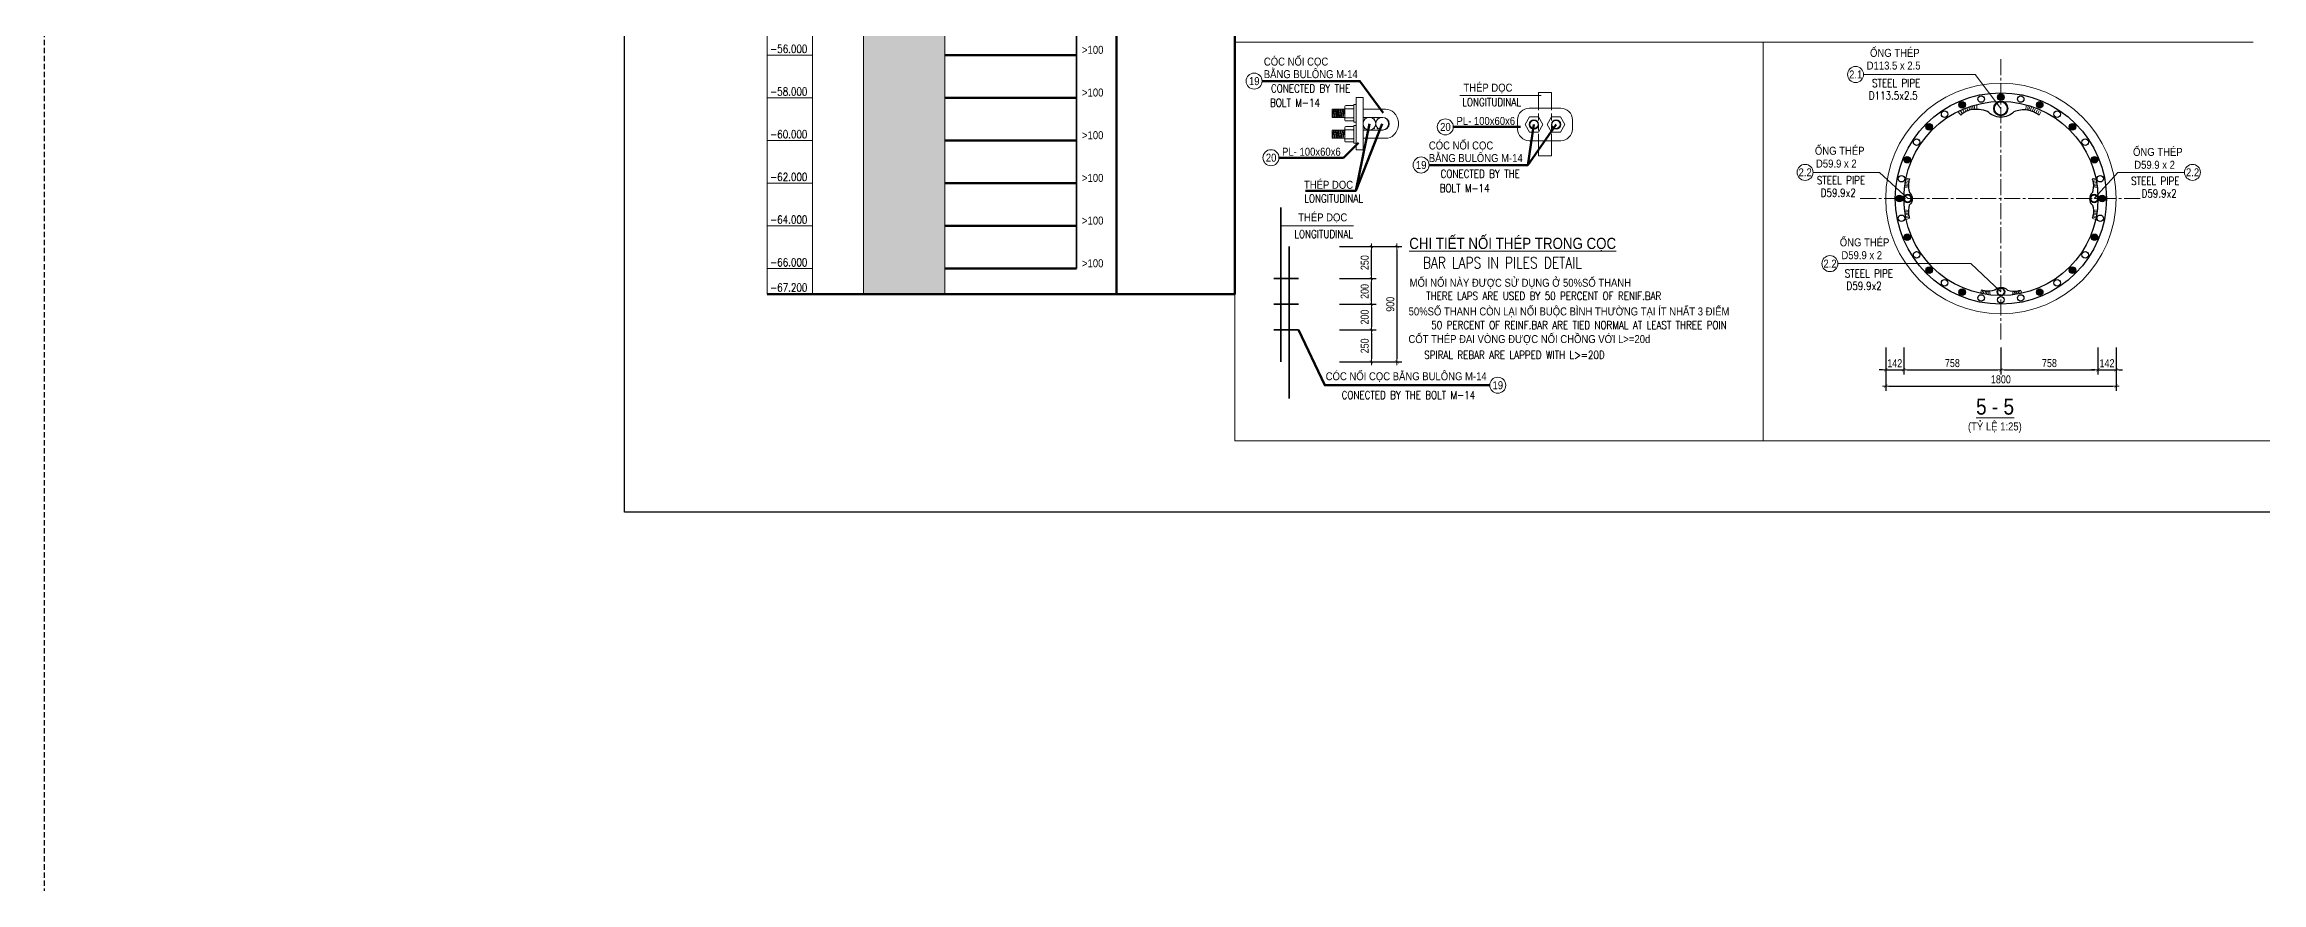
# Model space of a CAD drawing. Header units: millimetres. Extents: x -2123450 to -961021, y -260876 to 649159.
# Drawn here: x -1725347 to -1621413, y 194141 to 233413 of the extents above; entities that cross this region are included whole.
import ezdxf
from ezdxf.enums import TextEntityAlignment as Align

# ---------------------------------------------------------------- set-up
doc = ezdxf.new("R2010")
doc.units = ezdxf.units.MM
doc.header["$LTSCALE"] = 1000
doc.header["$MEASUREMENT"] = 0
doc.header["$PDMODE"] = 66
for name, pattern in [('CENTER2', [1.125, 0.75, -0.125, 0.125, -0.125]), ('HIDDEN', [0.375, 0.25, -0.125]), ('HIDDEN2', [4.7625, 3.175, -1.5875])]:
    doc.linetypes.add(name, pattern=pattern)
doc.layers.get('0').update_dxf_attribs({"linetype": 'CONTINUOUS'})
doc.layers.get('DEFPOINTS').update_dxf_attribs({"linetype": 'CONTINUOUS'})
for name, color, linetype in [('03BORER', 3, 'CONTINUOUS'), ('05STEEL', 4, 'CONTINUOUS'), ('HIDEN', 9, 'HIDDEN'), ('TEXT', 7, 'CONTINUOUS')]:
    doc.layers.add(name, color=color, linetype=linetype)
for name, color, linetype, lineweight in [('NDC_S_AXIS', 5, 'CENTER2', 15), ('NDC_S_CONTINUOUS', 3, 'CONTINUOUS', 20), ('NDC_S_DIM', 1, 'CONTINUOUS', 9), ('NDC_S_ENG TEXT', 2, 'CONTINUOUS', 9), ('NDC_S_FOUNDATION NAME', 7, 'CONTINUOUS', 20), ('NDC_S_HATCH MATERIAL', 8, 'CONTINUOUS', 13), ('NDC_S_HIDDEN', 9, 'HIDDEN2', 20), ('NDC_S_LEADER', 1, 'CONTINUOUS', 9), ('NDC_S_LEVEL TEXT', 7, 'CONTINUOUS', 20), ('NDC_S_REBAR', 4, 'CONTINUOUS', 35), ('NDC_S_REBAR NO.', 7, 'CONTINUOUS', 20), ('NDC_S_REBAR NO. BOX', 1, 'CONTINUOUS', 9), ('NDC_S_REBAR SECTION', 6, 'CONTINUOUS', 25), ('NDC_S_STIRRUP', 2, 'CONTINUOUS', 25), ('NDC_S_VN TITLE', 6, 'CONTINUOUS', 9)]:
    doc.layers.add(name, color=color, linetype=linetype, lineweight=lineweight)
doc.styles.add('NDC_ARIAL', font='arial.ttf', dxfattribs={"width": 0.8})
doc.styles.add('NDC_ROMANS', font='romans.shx', dxfattribs={"width": 0.8, "bigfont": 'vns.shx'})
doc.styles.get("Standard").update_dxf_attribs({"font": 'romans.shx', "bigfont": 'vns.shx'})
doc.dimstyles.new('NDC_1-150(25)', dxfattribs={"dimscale": 150, "dimtxt": 2.5, "dimasz": 1, "dimexe": 1.5, "dimexo": 0, "dimgap": 0.8, "dimtad": 1, "dimdec": 0, "dimlfac": 0.166667, "dimdsep": 46, "dimtxsty": 'NDC_ARIAL', "dimblk": 'DIMMARK', "dimcen": 49999.938995, "dimdle": 1.5, "dimclrd": 1, "dimclre": 1, "dimclrt": 3, "dimadec": 0, "dimazin": 0, "dimtfac": 1, "dimtdec": 0, "dimtix": 1, "dimtmove": 2, "dimatfit": 3, "dimfxl": 1, "dimarcsym": 0})

# ---------------------------------------------------------------- blocks, each defined once
blk = doc.blocks.new('DIMMARK')
at = {"layer": 'NDC_S_DIM', "color": 1}
blk.add_line((-1.5, 0), (1, 0), dxfattribs=at)
at = {"layer": 'NDC_S_DIM', "color": 2, "const_width": 0.15}
blk.add_lwpolyline([(-0.5, -0.5), (0.5, 0.5)], dxfattribs=at)
blk = doc.blocks.new('*D2088')
at = {"layer": 'DEFPOINTS', "color": 0, "linetype": 'ByBlock', "transparency": 16777216}
for p in [(-1664644, 221237), (-1664644, 220037), (-1663144, 220037)]:
    blk.add_point(p, dxfattribs=at)
at = {"layer": 'NDC_S_DIM', "color": 1, "linetype": 'ByBlock', "lineweight": -2, "transparency": 16777216}
for p, q in [((-1664644, 221237), (-1662919, 221237)), ((-1663144, 221087), (-1663144, 220187)), ((-1664644, 220037), (-1662919, 220037))]:
    blk.add_line(p, q, dxfattribs=at)
at = {"layer": 'NDC_S_DIM', "color": 1, "linetype": 'ByBlock', "lineweight": -2, "transparency": 16777216, "xscale": 150, "yscale": 150, "zscale": 150}
for p, rotation in [((-1663144, 221237), 90), ((-1663144, 220037), 270)]:
    blk.add_blockref('DIMMARK', p, dxfattribs=dict(at, rotation=rotation))
at = {"layer": 'NDC_S_DIM', "color": 3, "linetype": 'ByBlock', "transparency": 16777216, "insert": (-1663455, 220637), "char_height": 375, "attachment_point": 5, "rotation": 90, "style": 'NDC_ARIAL'}
blk.add_mtext('200', dxfattribs=at)
blk = doc.blocks.new('*D2089')
at = {"layer": 'DEFPOINTS', "color": 0, "linetype": 'ByBlock', "transparency": 16777216}
for p in [(-1664644, 223937), (-1664644, 218537), (-1661944, 218537)]:
    blk.add_point(p, dxfattribs=at)
at = {"layer": 'NDC_S_DIM', "color": 1, "linetype": 'ByBlock', "lineweight": -2, "transparency": 16777216}
for p, q in [((-1664644, 223937), (-1661719, 223937)), ((-1661944, 223787), (-1661944, 218687)), ((-1664644, 218537), (-1661719, 218537))]:
    blk.add_line(p, q, dxfattribs=at)
at = {"layer": 'NDC_S_DIM', "color": 1, "linetype": 'ByBlock', "lineweight": -2, "transparency": 16777216, "xscale": 150, "yscale": 150, "zscale": 150}
for p, rotation in [((-1661944, 223937), 90), ((-1661944, 218537), 270)]:
    blk.add_blockref('DIMMARK', p, dxfattribs=dict(at, rotation=rotation))
at = {"layer": 'NDC_S_DIM', "color": 3, "linetype": 'ByBlock', "transparency": 16777216, "insert": (-1662255, 221237), "char_height": 375, "attachment_point": 5, "rotation": 90, "style": 'NDC_ARIAL'}
blk.add_mtext('900', dxfattribs=at)
blk = doc.blocks.new('*D2090')
at = {"layer": 'DEFPOINTS', "color": 0, "linetype": 'ByBlock', "transparency": 16777216}
for p in [(-1664644, 222437), (-1663144, 222437), (-1664644, 221237)]:
    blk.add_point(p, dxfattribs=at)
at = {"layer": 'NDC_S_DIM', "color": 1, "linetype": 'ByBlock', "lineweight": -2, "transparency": 16777216}
for p, q in [((-1664644, 222437), (-1662919, 222437)), ((-1663144, 221387), (-1663144, 222287)), ((-1664644, 221237), (-1662919, 221237))]:
    blk.add_line(p, q, dxfattribs=at)
at = {"layer": 'NDC_S_DIM', "color": 1, "linetype": 'ByBlock', "lineweight": -2, "transparency": 16777216, "xscale": 150, "yscale": 150, "zscale": 150}
for p, rotation in [((-1663144, 222437), 90), ((-1663144, 221237), 270)]:
    blk.add_blockref('DIMMARK', p, dxfattribs=dict(at, rotation=rotation))
at = {"layer": 'NDC_S_DIM', "color": 3, "linetype": 'ByBlock', "transparency": 16777216, "insert": (-1663455, 221837), "char_height": 375, "attachment_point": 5, "rotation": 90, "style": 'NDC_ARIAL'}
blk.add_mtext('200', dxfattribs=at)
blk = doc.blocks.new('*D2091')
at = {"layer": 'DEFPOINTS', "color": 0, "linetype": 'ByBlock', "transparency": 16777216}
for p in [(-1664644, 223937), (-1663144, 223937), (-1664644, 222437)]:
    blk.add_point(p, dxfattribs=at)
at = {"layer": 'NDC_S_DIM', "color": 1, "linetype": 'ByBlock', "lineweight": -2, "transparency": 16777216}
for p, q in [((-1664644, 223937), (-1662919, 223937)), ((-1663144, 222587), (-1663144, 223787)), ((-1664644, 222437), (-1662919, 222437))]:
    blk.add_line(p, q, dxfattribs=at)
at = {"layer": 'NDC_S_DIM', "color": 1, "linetype": 'ByBlock', "lineweight": -2, "transparency": 16777216, "xscale": 150, "yscale": 150, "zscale": 150}
for p, rotation in [((-1663144, 223937), 90), ((-1663144, 222437), 270)]:
    blk.add_blockref('DIMMARK', p, dxfattribs=dict(at, rotation=rotation))
at = {"layer": 'NDC_S_DIM', "color": 3, "linetype": 'ByBlock', "transparency": 16777216, "insert": (-1663455, 223187), "char_height": 375, "attachment_point": 5, "rotation": 90, "style": 'NDC_ARIAL'}
blk.add_mtext('250', dxfattribs=at)
blk = doc.blocks.new('*D2092')
at = {"layer": 'DEFPOINTS', "color": 0, "linetype": 'ByBlock', "transparency": 16777216}
for p in [(-1664644, 220037), (-1664644, 218537), (-1663144, 218537)]:
    blk.add_point(p, dxfattribs=at)
at = {"layer": 'NDC_S_DIM', "color": 1, "linetype": 'ByBlock', "lineweight": -2, "transparency": 16777216}
for p, q in [((-1664644, 220037), (-1662919, 220037)), ((-1663144, 219887), (-1663144, 218687)), ((-1664644, 218537), (-1662919, 218537))]:
    blk.add_line(p, q, dxfattribs=at)
at = {"layer": 'NDC_S_DIM', "color": 1, "linetype": 'ByBlock', "lineweight": -2, "transparency": 16777216, "xscale": 150, "yscale": 150, "zscale": 150}
for p, rotation in [((-1663144, 220037), 90), ((-1663144, 218537), 270)]:
    blk.add_blockref('DIMMARK', p, dxfattribs=dict(at, rotation=rotation))
at = {"layer": 'NDC_S_DIM', "color": 3, "linetype": 'ByBlock', "transparency": 16777216, "insert": (-1663455, 219287), "char_height": 375, "attachment_point": 5, "rotation": 90, "style": 'NDC_ARIAL'}
blk.add_mtext('250', dxfattribs=at)
blk = doc.blocks.new('*U156')
at = {"layer": 'NDC_S_CONTINUOUS'}
blk.add_circle((0, 0), 5400, dxfattribs=at)
at = {"layer": 'NDC_S_STIRRUP'}
blk.add_circle((0, 0), 4950, dxfattribs=at)
blk.add_circle((0, 0), 4950, dxfattribs=at)
blk = doc.blocks.new('ưeqwewe')
at = {"layer": '05STEEL', "color": 4}
blk.add_lwpolyline([(-1487886, 328815, 0.1236629), (-1487656, 329371, 0.1280244), (-1487741, 330000, -0.4276818), (-1487741, 331236, 0.1320079), (-1487681, 332031, 0.107548), (-1487939, 332493, 0.0206179)], format="xyb", dxfattribs=at)
at = {"layer": 'NDC_S_HATCH MATERIAL'}
for p, q in [((-1487939, 332493), (-1487786, 332607)), ((-1487876, 332415), (-1487730, 332504)), ((-1487819, 332333), (-1487678, 332403)), ((-1487769, 332246), (-1487633, 332308)), ((-1487726, 332154), (-1487593, 332217)), ((-1487693, 332068), (-1487554, 332124)), ((-1487674, 331991), (-1487518, 332029)), ((-1487664, 331916), (-1487489, 331949)), ((-1487657, 331833), (-1487462, 331869)), ((-1487654, 331745), (-1487426, 331751)), ((-1487886, 328815), (-1487729, 328733)), ((-1487831, 328896), (-1487683, 328823)), ((-1487784, 328977), (-1487641, 328910)), ((-1487741, 329068), (-1487599, 329006)), ((-1487710, 329148), (-1487564, 329088)), ((-1487685, 329232), (-1487531, 329173)), ((-1487665, 329316), (-1487499, 329257)), ((-1487656, 329371), (-1487472, 329337)), ((-1487650, 329436), (-1487444, 329424))]:
    blk.add_line(p, q, dxfattribs=at)
at = {"layer": 'NDC_S_REBAR'}
for radius in [330, 315]:
    blk.add_circle((-1487594, 330618), radius, dxfattribs=at)
blk = doc.blocks.new('HAN DAI')
at = {"layer": '05STEEL', "color": 4}
blk.add_lwpolyline([(-307567, 288279, 0.0220099), (-307612, 288076, 0.1028781), (-307569, 287644, -0.4550127), (-307575, 287047, 0.0964159), (-307610, 286589, -0.0125801), (-307567, 286440, 0.0206179)], format="xyb", dxfattribs=at)
at = {"layer": 'NDC_S_HATCH MATERIAL'}
for p, q in [((-307616, 287903), (-307800, 287868)), ((-307618, 287953), (-307788, 287955)), ((-307617, 288015), (-307775, 288042)), ((-307612, 288073), (-307762, 288110)), ((-307597, 288152), (-307747, 288189)), ((-307583, 288217), (-307732, 288254)), ((-307567, 288279), (-307718, 288316)), ((-307616, 286791), (-307797, 286822)), ((-307618, 286730), (-307784, 286735)), ((-307616, 286670), (-307768, 286643)), ((-307612, 286608), (-307759, 286591)), ((-307598, 286552), (-307745, 286521)), ((-307579, 286488), (-307730, 286453)), ((-307567, 286440), (-307710, 286372))]:
    blk.add_line(p, q, dxfattribs=at)
blk = doc.blocks.new('qưeqeqew')
at = {"layer": 'NDC_S_REBAR'}
for radius in [180, 168]:
    blk.add_circle((180, 0), radius, dxfattribs=at)
at = {"layer": 'NDC_S_DIM'}
blk.add_blockref('HAN DAI', (307832, -287360), dxfattribs=at)
blk = doc.blocks.new('*D2130')
at = {"layer": 'DEFPOINTS', "color": 0, "transparency": 16777216}
for p in [(-1639036, 219210), (-1638186, 219210), (-1638186, 218168)]:
    blk.add_point(p, dxfattribs=at)
at = {"layer": 'NDC_S_DIM', "color": 1, "lineweight": -2, "transparency": 16777216}
for p, q in [((-1639036, 219210), (-1639036, 217943)), ((-1638186, 219210), (-1638186, 217943)), ((-1639186, 218168), (-1639336, 218168)), ((-1639036, 218168), (-1638186, 218168)), ((-1638036, 218168), (-1637886, 218168))]:
    blk.add_line(p, q, dxfattribs=at)
at = {"layer": 'NDC_S_DIM', "color": 1, "lineweight": -2, "transparency": 16777216, "xscale": 150, "yscale": 150, "zscale": 150}
blk.add_blockref('DIMMARK', (-1639036, 218168), dxfattribs=at)
at = {"layer": 'NDC_S_DIM', "color": 1, "lineweight": -2, "transparency": 16777216, "xscale": 150, "yscale": 150, "zscale": 150, "rotation": 180}
blk.add_blockref('DIMMARK', (-1638186, 218168), dxfattribs=at)
at = {"layer": 'NDC_S_DIM', "color": 3, "transparency": 16777216, "insert": (-1638611, 218476), "char_height": 375, "attachment_point": 5, "style": 'NDC_ARIAL'}
blk.add_mtext('142', dxfattribs=at)
blk = doc.blocks.new('*D2131')
at = {"layer": 'DEFPOINTS', "color": 0, "transparency": 16777216}
for p in [(-1638186, 219210), (-1633636, 219210), (-1633636, 218168)]:
    blk.add_point(p, dxfattribs=at)
at = {"layer": 'NDC_S_DIM', "color": 1, "lineweight": -2, "transparency": 16777216}
for p, q in [((-1638186, 219210), (-1638186, 217943)), ((-1633636, 219210), (-1633636, 217943)), ((-1638036, 218168), (-1633786, 218168))]:
    blk.add_line(p, q, dxfattribs=at)
at = {"layer": 'NDC_S_DIM', "color": 1, "lineweight": -2, "transparency": 16777216, "xscale": 150, "yscale": 150, "zscale": 150, "rotation": 180}
blk.add_blockref('DIMMARK', (-1638186, 218168), dxfattribs=at)
at = {"layer": 'NDC_S_DIM', "color": 1, "lineweight": -2, "transparency": 16777216, "xscale": 150, "yscale": 150, "zscale": 150}
blk.add_blockref('DIMMARK', (-1633636, 218168), dxfattribs=at)
at = {"layer": 'NDC_S_DIM', "color": 3, "transparency": 16777216, "insert": (-1635911, 218479), "char_height": 375, "attachment_point": 5, "style": 'NDC_ARIAL'}
blk.add_mtext('758', dxfattribs=at)
blk = doc.blocks.new('*D2132')
at = {"layer": 'DEFPOINTS', "color": 0, "transparency": 16777216}
for p in [(-1633636, 219210), (-1629086, 219210), (-1629086, 218168)]:
    blk.add_point(p, dxfattribs=at)
at = {"layer": 'NDC_S_DIM', "color": 1, "lineweight": -2, "transparency": 16777216}
for p, q in [((-1633636, 219210), (-1633636, 217943)), ((-1629086, 219210), (-1629086, 217943)), ((-1633486, 218168), (-1629236, 218168))]:
    blk.add_line(p, q, dxfattribs=at)
at = {"layer": 'NDC_S_DIM', "color": 1, "lineweight": -2, "transparency": 16777216, "xscale": 150, "yscale": 150, "zscale": 150, "rotation": 180}
blk.add_blockref('DIMMARK', (-1633636, 218168), dxfattribs=at)
at = {"layer": 'NDC_S_DIM', "color": 1, "lineweight": -2, "transparency": 16777216, "xscale": 150, "yscale": 150, "zscale": 150}
blk.add_blockref('DIMMARK', (-1629086, 218168), dxfattribs=at)
at = {"layer": 'NDC_S_DIM', "color": 3, "transparency": 16777216, "insert": (-1631361, 218479), "char_height": 375, "attachment_point": 5, "style": 'NDC_ARIAL'}
blk.add_mtext('758', dxfattribs=at)
blk = doc.blocks.new('*D2133')
at = {"layer": 'DEFPOINTS', "color": 0, "transparency": 16777216}
for p in [(-1629086, 219210), (-1628236, 219210), (-1628236, 218168)]:
    blk.add_point(p, dxfattribs=at)
at = {"layer": 'NDC_S_DIM', "color": 1, "lineweight": -2, "transparency": 16777216}
for p, q in [((-1629086, 219210), (-1629086, 217943)), ((-1628236, 219210), (-1628236, 217943)), ((-1629236, 218168), (-1629386, 218168)), ((-1629086, 218168), (-1628236, 218168)), ((-1628086, 218168), (-1627936, 218168))]:
    blk.add_line(p, q, dxfattribs=at)
at = {"layer": 'NDC_S_DIM', "color": 1, "lineweight": -2, "transparency": 16777216, "xscale": 150, "yscale": 150, "zscale": 150}
blk.add_blockref('DIMMARK', (-1629086, 218168), dxfattribs=at)
at = {"layer": 'NDC_S_DIM', "color": 1, "lineweight": -2, "transparency": 16777216, "xscale": 150, "yscale": 150, "zscale": 150, "rotation": 180}
blk.add_blockref('DIMMARK', (-1628236, 218168), dxfattribs=at)
at = {"layer": 'NDC_S_DIM', "color": 3, "transparency": 16777216, "insert": (-1628661, 218476), "char_height": 375, "attachment_point": 5, "style": 'NDC_ARIAL'}
blk.add_mtext('142', dxfattribs=at)
blk = doc.blocks.new('*D2134')
at = {"layer": 'DEFPOINTS', "color": 0, "transparency": 16777216}
for p in [(-1639036, 219210), (-1628236, 219210), (-1628236, 217405)]:
    blk.add_point(p, dxfattribs=at)
at = {"layer": 'NDC_S_DIM', "color": 1, "lineweight": -2, "transparency": 16777216}
for p, q in [((-1639036, 219210), (-1639036, 217180)), ((-1628236, 219210), (-1628236, 217180)), ((-1638886, 217405), (-1628386, 217405))]:
    blk.add_line(p, q, dxfattribs=at)
at = {"layer": 'NDC_S_DIM', "color": 1, "lineweight": -2, "transparency": 16777216, "xscale": 150, "yscale": 150, "zscale": 150, "rotation": 180}
blk.add_blockref('DIMMARK', (-1639036, 217405), dxfattribs=at)
at = {"layer": 'NDC_S_DIM', "color": 1, "lineweight": -2, "transparency": 16777216, "xscale": 150, "yscale": 150, "zscale": 150}
blk.add_blockref('DIMMARK', (-1628236, 217405), dxfattribs=at)
at = {"layer": 'NDC_S_DIM', "color": 3, "transparency": 16777216, "insert": (-1633636, 217717), "char_height": 375, "attachment_point": 5, "style": 'NDC_ARIAL'}
blk.add_mtext('1800', dxfattribs=at)
blk = doc.blocks.new('*U155')
at = {"layer": 'NDC_S_CONTINUOUS'}
blk.add_circle((0, 0), 5400, dxfattribs=at)
at = {"layer": 'NDC_S_STIRRUP'}
for radius in [4950, 4550]:
    blk.add_circle((0, 0), radius, dxfattribs=at)
blk = doc.blocks.new('*U129')
at = {"layer": 'NDC_S_REBAR SECTION'}
blk.add_circle((0, 0), 153, dxfattribs=at)
blk = doc.blocks.new('*U2069')
at = {"color": 0, "linetype": 'ByBlock', "lineweight": -2, "transparency": 16777216, "rotation": 89.9999999999999}
blk.add_blockref('*U129', (0, 0), dxfattribs=at)
blk = doc.blocks.new('*U2070')
at = {"layer": '03BORER', "color": 0, "linetype": 'ByBlock', "lineweight": -2, "transparency": 16777216}
for p, rotation in [((-1445859, 376155), 33.75), ((-1445038, 376594), 22.5), ((-1444147, 376865), 11.25000000000001), ((-1442293, 376865), 348.75), ((-1441402, 376594), 337.4999999999999), ((-1440581, 376155), 326.25), ((-1446579, 375565), 45.00000000000001), ((-1439861, 375565), 315), ((-1447608, 374024), 67.5), ((-1447169, 374845), 56.25000000000001), ((-1439270, 374845), 303.75), ((-1438831, 374024), 292.4999999999999), ((-1447879, 373133), 78.74999999999999), ((-1438561, 373133), 281.25), ((-1447970, 372206), 90), ((-1438470, 372206), 270), ((-1447879, 371279), 101.25), ((-1438561, 371279), 258.75), ((-1447608, 370388), 112.5), ((-1438831, 370388), 247.5), ((-1447169, 369567), 123.75), ((-1446579, 368847), 135), ((-1439861, 368847), 225), ((-1439270, 369567), 236.2499999999999), ((-1445859, 368256), 146.25), ((-1445038, 367817), 157.5), ((-1441402, 367817), 202.4999999999999), ((-1440581, 368256), 213.75), ((-1444147, 367547), 168.75), ((-1443220, 367456), 180), ((-1442293, 367547), 191.25)]:
    blk.add_blockref('*U2069', p, dxfattribs=dict(at, rotation=rotation))
blk.add_blockref('*U2069', (-1443220, 376956), dxfattribs=at)
blk = doc.blocks.new('21231')
at = {"layer": 'NDC_S_REBAR SECTION'}
h = blk.add_hatch(color=256, dxfattribs=at)
h.dxf.hatch_style = 1
edge = h.paths.add_edge_path()
edge.add_arc((-522, -406), 153, 0, 360)
blk.add_circle((-522, -406), 153, dxfattribs=at)
blk = doc.blocks.new('*U128')
at = {"color": 1}
blk.add_blockref('21231', (522, 406), dxfattribs=at)
blk = doc.blocks.new('*U2067')
at = {"color": 0, "linetype": 'ByBlock', "lineweight": -2, "transparency": 16777216, "rotation": 180}
blk.add_blockref('*U128', (0, 0), dxfattribs=at)
blk = doc.blocks.new('*U2068')
at = {"layer": '03BORER', "color": 0, "linetype": 'ByBlock', "lineweight": -2, "transparency": 16777216}
for p, rotation in [((-1445038, 376594), 22.5), ((-1441402, 376594), 337.4999999999999), ((-1446579, 375565), 45.00000000000001), ((-1439861, 375565), 315), ((-1447608, 374024), 67.5), ((-1438831, 374024), 292.4999999999999), ((-1447970, 372206), 90), ((-1438470, 372206), 270), ((-1447608, 370388), 112.5), ((-1438831, 370388), 247.5), ((-1446579, 368847), 135), ((-1439861, 368847), 225), ((-1445038, 367817), 157.5), ((-1441402, 367817), 202.4999999999999), ((-1443220, 367456), 180)]:
    blk.add_blockref('*U2067', p, dxfattribs=dict(at, rotation=rotation))
blk.add_blockref('*U2067', (-1443220, 376956), dxfattribs=at)
blk = doc.blocks.new('HK5-B3')
at = {"layer": 'NDC_S_HATCH MATERIAL'}
h = blk.add_hatch(dxfattribs=at)
h.set_pattern_fill('GRAVEL', color=256, scale=1000)
h.set_pattern_definition([(228.012788, (383067.294, -436211.084), (-8000, -9000), [134.536, -13319.088]), (184.969741, (382977.294, -436311.084), (12000, 1000), [230.868, -22855.9248]), (132.510447, (382747.294, -436331.084), (10000, -11000), [162.788, -16116.0326]), (267.273689, (382357.294, -436581.084), (1000, 20000), [210.238, -20813.558]), (292.833654, (382347.294, -436791.084), (-5000, 12000), [206.155, -20409.3731]), (357.273689, (382427.294, -436981.084), (-20000, 1000), [210.238, -20813.558]), (37.6942405, (382637.294, -436991.084), (-13000, -10000), [278.029, -27524.8485]), (72.255328, (382857.294, -436821.084), (7000, 22000), [262.488, -25986.3215]), (121.429566, (382937.294, -436571.084), (-8000, 13000), [210.95, -20884.0731]), (175.236358, (382827.29, -436391.08), (11000, -1000), [240.832, -11800.7626]), (222.397438, (382587.294, -436371.084), (-12000, -11000), [311.448, -30833.375]), (138.814075, (383347.29, -436591.08), (-7000, 6000), [106.301, -10523.8448]), (171.469234, (383267.294, -436521.084), (13000, -2000), [202.237, -20021.5114]), (225, (383067.3, -436491.1), (-1e-13, -1000), [141.421, -1272.7926]), (203.19859, (382997.3, -436371.08), (5000, 2000), [76.158, -7539.6151]), (291.80141, (382927.3, -436401.08), (-1000, 3000), [107.703, -5277.4618]), (30.963757, (382967.3, -436501.08), (3000, 2000), [174.929, -5656.0229]), (161.56505, (383117.3, -436411.08), (2000, -1000), [126.491, -3035.7867]), (16.38954, (382347.294, -436401.084), (10000, 3000), [177.2, -17542.8451]), (70.346176, (382517.294, -436351.084), (-4000, -11000), [148.661, -14717.4077]), (293.19859, (383117.3, -436211.08), (-2000, 5000), [152.315, -7463.4581]), (343.61046, (383177.294, -436351.084), (-10000, 3000), [177.2, -17542.8451]), (339.443955, (382347.29, -437021.08), (-5000, 2000), [170.88, -8373.1237]), (294.77514, (382507.294, -437081.084), (-5000, 11000), [143.178, -14174.643]), (66.80141, (383127.3, -437211.08), (2000, 5000), [152.315, -7463.4581]), (17.354025, (383187.294, -437071.084), (-13000, -4000), [167.631, -16595.4236]), (69.443955, (382637.29, -437211.08), (-2000, -5000), [85.44, -8458.5637]), (101.309932, (383067.3, -437211.08), (-1000, 4000), [50.99, -5048.0295]), (165.963757, (383057.3, -437161.08), (3000, -1000), [206.155, -3916.9506]), (186.009006, (382857.294, -437111.084), (10000, 1000), [191.05, -18913.9232]), (303.69007, (382967.3, -436591.08), (-1000, 2000), [144.222, -3461.3293]), (353.157227, (383047.294, -436711.084), (17000, -2000), [251.794, -24927.5626]), (60.945396, (383297.29, -436741.08), (-4000, -7000), [102.956, -10192.6741]), (90, (383347.3, -436651.1), (-1000, 1000), [60, -940]), (120.256437, (382837.294, -437081.084), (4000, -7000), [138.924, -13753.52]), (48.012788, (382767.294, -436961.084), (8000, 9000), [269.072, -13184.552]), (0, (382947.3, -436761.1), (1000, 1000), [260, -740]), (325.304846, (383207.294, -436761.084), (10000, -7000), [158.114, -15653.2743]), (254.054604, (383337.3, -436851.08), (-1000, -4000), [145.602, -7134.5079]), (207.645975, (383297.294, -436991.084), (-19000, -10000), [237.065, -23469.4742]), (175.426079, (383087.294, -437101.084), (-13000, 1000), [250.799, -24829.0734])])
h.paths.add_polyline_path([(7175, -49467), (7175, -50132), (7201, -50132), (7201, -49418), (5665, -49418), (5665, -49467)], flags=16)
h.paths.add_polyline_path([(5618, -50160), (5618, -49467), (7175, -49467), (7175, -50160)], flags=16)
h.paths.add_polyline_path([(8333, -42800), (4509, -42800), (4509, -67200), (8333, -67200)])
at = {"layer": 'NDC_S_CONTINUOUS'}
for p, q in [((4509, -67200), (4509, 5871)), ((0, -67200), (0, 0)), ((0, -67200), (0, 0)), ((2130, -67200), (2130, 0)), ((8333, -67200), (8333, 0)), ((16381, -67199), (16380, 0)), ((2130, -56000), (0, -56000)), ((2130, -58000), (0, -58000)), ((2130, -60000), (0, -60000)), ((2130, -62000), (0, -62000)), ((2130, -64000), (0, -64000)), ((2130, -66000), (0, -66000))]:
    blk.add_line(p, q, dxfattribs=at)
at = {"layer": 'NDC_S_CONTINUOUS', "lineweight": 100}
for p, q in [((8333, -56000), (14508, -56000)), ((8333, -58000), (14508, -58000)), ((8333, -60000), (14508, -60000)), ((8333, -62000), (14508, -62000)), ((8333, -64000), (14508, -64000)), ((8333, -66000), (14508, -66000))]:
    blk.add_line(p, q, dxfattribs=at)
at = {"layer": 'NDC_S_CONTINUOUS'}
for centre, start, end in [((1, -67199), 180, 270), ((1, -67199), 180, 270), ((15763, -67199), 270, 0), ((16380, -67199), 270, 0)]:
    blk.add_arc(centre, 1, start, end, dxfattribs=at)
at = {"layer": 'NDC_S_REBAR', "color": 3}
blk.add_line((14508, -44000), (14508, -66000), dxfattribs=at)
at = {"layer": 'NDC_S_ENG TEXT', "style": 'NDC_ROMANS', "width": 0.8}
for s, p in [('-56.000', (137, -55898)), ('-58.000', (137, -57898)), ('-60.000', (137, -59898)), ('-62.000', (137, -61898)), ('-64.000', (137, -63898)), ('-66.000', (137, -65898)), ('-67.200', (137, -67080))]:
    blk.add_text(s, height=375, dxfattribs=at).set_placement(p)
at = {"layer": 'NDC_S_LEVEL TEXT', "style": 'NDC_ARIAL', "width": 0.85}
for p in [(15260, -55754), (15260, -57754), (15260, -59754), (15260, -61754), (15260, -63754), (15260, -65754)]:
    blk.add_text('>100', height=375, dxfattribs=at).set_placement(p, align=Align.MIDDLE)
blk = doc.blocks.new('TRỤ DC HK5-B3')
at = {"layer": 'NDC_S_CONTINUOUS'}
for p in [(16381, -73070), (16381, -73071)]:
    blk.add_line(p, (16380, -5871), dxfattribs=at)
at = {"layer": 'NDC_S_CONTINUOUS', "lineweight": 100}
blk.add_line((16380, -73072), (0, -73072), dxfattribs=at)
blk.add_lwpolyline([(16380, -5871), (21923, -5871), (21923, -73071), (16380, -73071)], close=True, dxfattribs=at)
at = {"layer": 'NDC_S_CONTINUOUS'}
for centre in [(16112, -73071), (16380, -73070), (16380, -73071)]:
    blk.add_arc(centre, 1, 270, 0, dxfattribs=at)
at = {"color": 3}
blk.add_blockref('HK5-B3', (0, -5871), dxfattribs=at)

msp = doc.modelspace()

# ---------------------------------------------------------------- linework, layer by layer
at = {"layer": 'DEFPOINTS'}
msp.add_lwpolyline([(-1698145.34, 300601.64), (-1571995.34, 300601.64), (-1571995.34, 211501.64), (-1698145.34, 211501.64)], close=True, dxfattribs=at)
at = {"layer": 'HIDEN', "color": 1}
msp.add_lwpolyline([(-1725347.08, 649159.11), (-1242046.9, 649159.11), (-1242046.9, -260876.48), (-1725347.08, -260876.48)], close=True, dxfattribs=at)
at = {"layer": 'NDC_S_AXIS'}
for p, q in [((-1633635.7, 219591.93), (-1633635.7, 232791.93)), ((-1640235.7, 226191.93), (-1627035.7, 226191.93))]:
    msp.add_line(p, q, dxfattribs=at)
at = {"layer": 'NDC_S_CONTINUOUS'}
for p, q in [((-1663863.02, 228466.7), (-1663863.02, 230921.25)), ((-1663863.02, 230921.25), (-1663535.74, 230921.25)), ((-1663535.74, 228466.7), (-1663535.74, 230921.25)), ((-1655305.45, 231151.88), (-1655305.45, 230426.16)), ((-1655305.45, 231151.88), (-1654705.45, 231151.88)), ((-1654705.45, 231151.88), (-1654705.45, 230426.16)), ((-1664381.2, 230375.79), (-1664977.42, 230375.79)), ((-1664977.42, 229993.97), (-1664977.42, 230375.79)), ((-1664381.2, 229993.97), (-1664977.42, 229993.97)), ((-1664381.2, 229864.2), (-1664381.2, 230505.56)), ((-1664340.29, 230546.47), (-1664013.02, 230546.47)), ((-1664340.29, 229823.29), (-1664013.02, 229823.29)), ((-1663972.11, 229768.75), (-1663972.11, 230601.02)), ((-1663863.02, 230601.02), (-1663972.11, 230601.02)), ((-1663863.02, 229768.75), (-1663972.11, 229768.75)), ((-1662474.86, 230375.79), (-1663535.74, 230375.79)), ((-1662608.47, 229993.97), (-1663535.74, 229993.97)), ((-1663463.3, 229929.25), (-1663471.02, 229921.53)), ((-1663457.3, 229896.24), (-1663471.02, 229909.96)), ((-1663438.01, 229915.53), (-1663451.73, 229929.25)), ((-1663033.47, 229915.53), (-1663019.75, 229929.25)), ((-1663014.19, 229896.24), (-1663000.47, 229909.96)), ((-1663000.47, 229921.53), (-1663008.18, 229929.25)), ((-1662863.3, 229929.25), (-1662871.02, 229921.53)), ((-1662857.3, 229896.24), (-1662871.02, 229909.96)), ((-1662838.01, 229915.53), (-1662851.73, 229929.25)), ((-1662433.47, 229915.53), (-1662419.75, 229929.25)), ((-1662414.19, 229896.24), (-1662400.47, 229909.96)), ((-1662400.47, 229921.53), (-1662408.18, 229929.25)), ((-1656287.27, 229880.71), (-1656287.27, 229444.34)), ((-1655741.82, 230426.16), (-1654269.09, 230426.16)), ((-1653723.64, 229880.71), (-1653723.64, 229444.34)), ((-1664977.42, 229012.16), (-1664977.42, 229393.97)), ((-1664381.2, 229393.97), (-1664977.42, 229393.97)), ((-1664381.2, 229012.16), (-1664977.42, 229012.16)), ((-1664381.2, 229523.75), (-1664381.2, 228882.38)), ((-1664340.29, 229564.66), (-1664013.02, 229564.66)), ((-1664340.29, 228841.47), (-1664013.02, 228841.47)), ((-1663972.11, 229619.2), (-1663972.11, 228786.93)), ((-1663863.02, 229619.2), (-1663972.11, 229619.2)), ((-1663863.02, 228786.93), (-1663972.11, 228786.93)), ((-1662608.47, 229393.97), (-1663535.74, 229393.97)), ((-1662474.86, 229012.16), (-1663535.74, 229012.16)), ((-1663457.3, 229491.7), (-1663471.02, 229477.98)), ((-1663471.02, 229466.41), (-1663463.3, 229458.7)), ((-1663438.01, 229472.42), (-1663451.73, 229458.7)), ((-1663033.47, 229472.42), (-1663019.75, 229458.7)), ((-1663014.19, 229491.7), (-1663000.47, 229477.98)), ((-1663008.18, 229458.7), (-1663000.47, 229466.41)), ((-1662857.3, 229491.7), (-1662871.02, 229477.98)), ((-1662871.02, 229466.41), (-1662863.3, 229458.7)), ((-1662838.01, 229472.42), (-1662851.73, 229458.7)), ((-1662433.47, 229472.42), (-1662419.75, 229458.7)), ((-1662414.19, 229491.7), (-1662400.47, 229477.98)), ((-1662408.18, 229458.7), (-1662400.47, 229466.41)), ((-1655741.82, 228898.89), (-1654269.09, 228898.89)), ((-1655305.45, 228898.89), (-1655305.45, 228191.58)), ((-1654705.45, 228898.89), (-1654705.45, 228191.58)), ((-1663535.74, 228466.7), (-1663863.02, 228466.7)), ((-1655305.45, 228191.58), (-1654705.45, 228191.58)), ((-1621816.35, 214839.97), (-1585648.12, 214839.97))]:
    msp.add_line(p, q, dxfattribs=at)
msp.add_lwpolyline([(-1669543.22, 233510.96), (-1644785.44, 233510.96), (-1644785.44, 214839.97), (-1669543.22, 214839.97)], close=True, dxfattribs=at)
msp.add_lwpolyline([(-1621816.35, 233510.96), (-1644785.44, 233510.96), (-1644785.44, 214839.97), (-1621816.35, 214839.97)], dxfattribs=at)
at = {"layer": 'NDC_S_CONTINUOUS', "elevation": 0}
for points in [[(-1655732.4, 230024.11), (-1655314.87, 230024.11), (-1655106.11, 229662.52), (-1655314.87, 229300.93), (-1655732.4, 229300.93), (-1655941.16, 229662.52)], [(-1654278.51, 230024.11), (-1654696.04, 230024.11), (-1654904.8, 229662.52), (-1654696.04, 229300.93), (-1654278.51, 229300.93), (-1654069.74, 229662.52)]]:
    msp.add_lwpolyline(points, close=True, dxfattribs=at)
at = {"layer": 'NDC_S_CONTINUOUS'}
for centre, radius in [((-1663235.74, 229693.97), 300), ((-1662635.74, 229693.97), 300), ((-1655523.64, 229662.52), 218.18), ((-1655523.64, 229662.52), 190.91), ((-1654487.27, 229662.52), 218.18), ((-1654487.27, 229662.52), 190.91)]:
    msp.add_circle(centre, radius, dxfattribs=at)
for centre, radius, start, end in [((-1664340.29, 230505.56), 40.91, 90, 180), ((-1664340.29, 229864.2), 40.91, 180, 270), ((-1664013.02, 230505.56), 40.91, 0, 90), ((-1664013.02, 229864.2), 40.91, 270, 0), ((-1663465.23, 229915.75), 8.18, 135, 225), ((-1663457.52, 229923.46), 8.18, 45, 135), ((-1663013.97, 229923.46), 8.18, 45, 135), ((-1663006.26, 229915.75), 8.18, 315, 45), ((-1662865.23, 229915.75), 8.18, 135, 225), ((-1662857.52, 229923.46), 8.18, 45, 135), ((-1662608.47, 229693.97), 300, 270, 90), ((-1662474.86, 229830.34), 545.45, 45.5846914, 90), ((-1662413.97, 229923.46), 8.18, 45, 135), ((-1662406.26, 229915.75), 8.18, 315, 45), ((-1662608.47, 229693.97), 736.36, 314.4153086, 45.5846914), ((-1655741.82, 229880.71), 545.45, 90, 180), ((-1654269.09, 229880.71), 545.45, 0, 90), ((-1664340.29, 229523.75), 40.91, 90, 180), ((-1664340.29, 228882.38), 40.91, 180, 270), ((-1664013.02, 229523.75), 40.91, 0, 90), ((-1664013.02, 228882.38), 40.91, 270, 0), ((-1663465.23, 229472.2), 8.18, 135, 225), ((-1663457.52, 229464.49), 8.18, 225, 315), ((-1663013.97, 229464.49), 8.18, 225, 315), ((-1663006.26, 229472.2), 8.18, 315, 45), ((-1662865.23, 229472.2), 8.18, 135, 225), ((-1662857.52, 229464.49), 8.18, 225, 315), ((-1662474.86, 229557.61), 545.45, 270, 314.4153086), ((-1662413.97, 229464.49), 8.18, 225, 315), ((-1662406.26, 229472.2), 8.18, 315, 45), ((-1655741.82, 229444.34), 545.45, 180, 270), ((-1654269.09, 229444.34), 545.45, 270, 0)]:
    msp.add_arc(centre, radius, start, end, dxfattribs=at)
at = {"layer": 'NDC_S_HATCH MATERIAL'}
for p, q in [((-1664977.42, 229993.97), (-1664922.88, 230375.79)), ((-1664950.15, 229993.97), (-1664895.61, 230375.79)), ((-1664895.61, 229993.97), (-1664841.06, 230375.79)), ((-1664868.33, 229993.97), (-1664813.79, 230375.79)), ((-1664813.79, 229993.97), (-1664759.24, 230375.79)), ((-1664786.51, 229993.97), (-1664731.97, 230375.79)), ((-1664731.97, 229993.97), (-1664677.42, 230375.79)), ((-1664704.7, 229993.97), (-1664650.15, 230375.79)), ((-1664650.15, 229993.97), (-1664595.61, 230375.79)), ((-1664622.88, 229993.97), (-1664568.33, 230375.79)), ((-1664568.33, 229993.97), (-1664513.79, 230375.79)), ((-1664541.06, 229993.97), (-1664486.51, 230375.79)), ((-1664486.51, 229993.97), (-1664431.97, 230375.79)), ((-1664459.24, 229993.97), (-1664404.7, 230375.79)), ((-1664340.29, 230393.65), (-1664013.02, 230393.65)), ((-1664340.29, 229976.12), (-1664013.02, 229976.12)), ((-1664977.42, 229012.16), (-1664922.88, 229393.97)), ((-1664950.15, 229012.16), (-1664895.61, 229393.97)), ((-1664895.61, 229012.16), (-1664841.06, 229393.97)), ((-1664868.33, 229012.16), (-1664813.79, 229393.97)), ((-1664813.79, 229012.16), (-1664759.24, 229393.97)), ((-1664786.51, 229012.16), (-1664731.97, 229393.97)), ((-1664731.97, 229012.16), (-1664677.42, 229393.97)), ((-1664704.7, 229012.16), (-1664650.15, 229393.97)), ((-1664650.15, 229012.16), (-1664595.61, 229393.97)), ((-1664622.88, 229012.16), (-1664568.33, 229393.97)), ((-1664568.33, 229012.16), (-1664513.79, 229393.97)), ((-1664541.06, 229012.16), (-1664486.51, 229393.97)), ((-1664486.51, 229012.16), (-1664431.97, 229393.97)), ((-1664459.24, 229012.16), (-1664404.7, 229393.97)), ((-1664340.29, 229411.83), (-1664013.02, 229411.83)), ((-1664340.29, 228994.3), (-1664013.02, 228994.3))]:
    msp.add_line(p, q, dxfattribs=at)
for centre, start, end in [((-1664340.29, 230434.56), 180, 270), ((-1664340.29, 230352.74), 90, 180), ((-1664340.29, 230017.03), 180, 270), ((-1664340.29, 229935.21), 90, 180), ((-1664013.02, 230434.56), 270, 0), ((-1664013.02, 230352.74), 0, 90), ((-1664013.02, 230017.03), 270, 0), ((-1664013.02, 229935.21), 0, 90), ((-1664340.29, 229452.74), 180, 270), ((-1664340.29, 229370.92), 90, 180), ((-1664340.29, 229035.21), 180, 270), ((-1664340.29, 228953.39), 90, 180), ((-1664013.02, 229452.74), 270, 0), ((-1664013.02, 229370.92), 0, 90), ((-1664013.02, 229035.21), 270, 0), ((-1664013.02, 228953.39), 0, 90)]:
    msp.add_arc(centre, 40.91, start, end, dxfattribs=at)
at = {"layer": 'NDC_S_HIDDEN', "ltscale": 0.1}
for p, q in [((-1655305.45, 228898.89), (-1655305.45, 230426.16)), ((-1654705.45, 228898.89), (-1654705.45, 230426.16))]:
    msp.add_line(p, q, dxfattribs=at)
at = {"layer": 'NDC_S_LEADER'}
for p, q in [((-1655191.49, 231013.12), (-1658992.63, 231013.12)), ((-1667382.17, 224905.81), (-1663976.06, 224905.81))]:
    msp.add_line(p, q, dxfattribs=at)
at = {"layer": 'NDC_S_LEADER', "lineweight": 100}
msp.add_line((-1656152.22, 229544.99), (-1659303.22, 229544.99), dxfattribs=at)
at = {"layer": 'NDC_S_LEADER'}
for points in [[(-1633640.88, 230411.97), (-1634841.39, 232001.63), (-1640071.72, 232001.63)], [(-1638005.7, 226191.93), (-1639323.86, 227417.54), (-1642440.59, 227417.54)], [(-1629265.7, 226191.93), (-1628147.55, 227417.54), (-1625030.82, 227417.54)], [(-1633634.07, 221821.93), (-1635043.59, 223139.78), (-1641275.37, 223139.78)]]:
    msp.add_lwpolyline(points, dxfattribs=at)
at = {"layer": 'NDC_S_LEADER', "lineweight": 100, "elevation": 0}
for points in [[(-1662584.02, 230202.12), (-1663681.6, 231691.76), (-1668264.97, 231691.76)], [(-1662635.74, 229693.97), (-1663874.17, 226543.74), (-1666226.92, 226543.74)], [(-1663235.74, 229693.97), (-1663874.17, 226543.74), (-1666226.92, 226543.74)], [(-1663754.02, 228802.12), (-1664453.02, 228103.61), (-1667474.62, 228103.61)], [(-1655523.64, 229662.52), (-1655812.37, 227761.43), (-1660440.7, 227761.43)], [(-1654487.27, 229662.52), (-1655812.37, 227761.43)], [(-1666562.2, 220037.44), (-1665329.1, 217444.46), (-1657597.08, 217444.46)]]:
    msp.add_lwpolyline(points, dxfattribs=at)
at = {"layer": 'NDC_S_REBAR'}
for p, q in [((-1667382.17, 225766.3), (-1667382.17, 218537.44)), ((-1666993.77, 223937.44), (-1666993.77, 216818.48)), ((-1667720.72, 222437.44), (-1666562.2, 222437.44)), ((-1667720.72, 221237.44), (-1666562.2, 221237.44)), ((-1667720.72, 220037.44), (-1666562.2, 220037.44))]:
    msp.add_line(p, q, dxfattribs=at)
at = {"layer": 'NDC_S_REBAR NO. BOX'}
for centre in [(-1668639.97, 231691.76), (-1640446.72, 232001.63), (-1659678.22, 229544.99), (-1667849.62, 228103.61), (-1660815.7, 227761.43), (-1642815.59, 227417.54), (-1624655.82, 227417.54), (-1641650.37, 223139.78), (-1657222.08, 217444.46)]:
    msp.add_circle(centre, 375, dxfattribs=at)

# ---------------------------------------------------------------- block references
at = {"color": 1}
for name, p in [('*U156', (-1633635.7, 226191.93)), ('*U155', (-1633635.7, 226191.93)), ('qưeqeqew', (-1638185.7, 226191.93))]:
    msp.add_blockref(name, p, dxfattribs=at)
for name, p, rotation in [('ưeqwewe', (-1279718.3, 1712634.19), 89.10079871385915), ('qưeqeqew', (-1633635.7, 221641.93), 89.48022287332812)]:
    msp.add_blockref(name, p, dxfattribs=dict(at, rotation=rotation))
at = {"color": 1, "xscale": -1}
msp.add_blockref('qưeqeqew', (-1629085.7, 226191.93), dxfattribs=at)
at = {"layer": '03BORER'}
for name in ['*U2068', '*U2070']:
    msp.add_blockref(name, (-190415.81, -146013.94), dxfattribs=at)
at = {"layer": 'NDC_S_FOUNDATION NAME', "color": 3}
msp.add_blockref('TRỤ DC HK5-B3', (-1691466.41, 294782.92), dxfattribs=at)

# ---------------------------------------------------------------- texts
at = {"layer": 'NDC_S_FOUNDATION NAME', "style": 'NDC_ARIAL', "width": 0.85}
for s, height, p in [('CÓC NỐI CỌC', 375, (-1666674.57, 232621.68)), ('ỐNG THÉP', 375, (-1638608.09, 233068.21)), ('BẰNG BULÔNG M-14', 375, (-1665984.57, 232071.68)), ('D113.5 x 2.5', 375, (-1638665.27, 232419.65)), ('THÉP DỌC', 375, (-1657680.6, 231393.04)), ('PL- 100x60x6', 375, (-1657780.81, 229824.9)), ('CÓC NỐI CỌC', 375, (-1658940.3, 228691.34)), ('ỐNG THÉP', 375, (-1641191.19, 228483.31)), ('ỐNG THÉP', 375, (-1626280.22, 228427.54)), ('PL- 100x60x6', 375, (-1665955.46, 228383.53)), ('BẰNG BULÔNG M-14', 375, (-1658250.3, 228141.34)), ('D59.9 x 2', 375, (-1641350.98, 227828.01)), ('D59.9 x 2', 375, (-1626431.73, 227772.24)), ('THÉP DỌC', 375, (-1665151.93, 226841.11)), ('THÉP DỌC', 375, (-1665424.9, 225315.14)), ('%%uCHI TIẾT NỐI THÉP TRONG CỌC', 525, (-1656520.81, 224110.49)), ('ỐNG THÉP', 375, (-1640025.97, 224192.01)), ('D59.9 x 2', 375, (-1640157.77, 223536.71)), ('MỐI NỐI NÀY ĐƯỢC SỬ DỤNG Ở 50%SỐ THANH', 375, (-1656160.75, 222259.22)), ('50%SỐ THANH CÒN LẠI NỐI BUỘC BÌNH THƯỜNG TẠI ÍT NHẤT 3 ĐIỂM', 375, (-1653880.68, 220916.97)), ('CỐT THÉP ĐAI VÒNG ĐƯỢC NỐI CHỒNG VỚI L>=20d', 375, (-1655738.61, 219621.85)), ('CÓC NỐI CỌC BẰNG BULÔNG M-14', 375, (-1661511.55, 217878.79))]:
    msp.add_text(s, height=height, dxfattribs=at).set_placement(p, align=Align.MIDDLE)
at = {"layer": 'NDC_S_REBAR NO.', "style": 'NDC_ARIAL', "width": 0.85}
for s, p in [('19', (-1668634.75, 231691.76)), ('2.1', (-1640441.5, 232001.63)), ('20', (-1659673, 229544.99)), ('20', (-1667844.41, 228103.61)), ('19', (-1660810.48, 227761.43)), ('2.2', (-1642810.38, 227417.54)), ('2.2', (-1624650.6, 227417.54)), ('2.2', (-1641645.15, 223139.78)), ('19', (-1657216.86, 217444.46))]:
    msp.add_text(s, height=375, dxfattribs=at).set_placement(p, align=Align.MIDDLE_CENTER)
at = {"layer": 'NDC_S_VN TITLE', "style": 'NDC_ARIAL', "width": 0.85}
for s, height, p in [('%%U5 - 5', 750, (-1633909.59, 216435.58)), ('(TỶ LỆ 1:25)', 375, (-1633919.31, 215513.1))]:
    msp.add_text(s, height=height, dxfattribs=at).set_placement(p, align=Align.MIDDLE)
at = {"layer": 'TEXT', "color": 3, "linetype": 'Continuous', "ltscale": 0.8, "width": 0.8}
for s, height, p in [('STEEL PIPE', 375, (-1638543.62, 231600.76)), ('BOLT M-14', 375, (-1666723.36, 230678.99)), ('CONECTED BY THE', 375, (-1665992.73, 231350.37)), ('LONGITUDINAL', 375, (-1657507.77, 230708.55)), ('D113.5x2.5', 375, (-1638681.16, 231016.06)), ('BOLT M-14', 375, (-1658771.6, 226676.76)), ('CONECTED BY THE', 375, (-1658040.97, 227348.13)), ('STEEL PIPE', 375, (-1641130.61, 227047.78)), ('D59.9x2', 375, (-1641259.92, 226463.07)), ('STEEL PIPE', 375, (-1626397.9, 227015.16)), ('D59.9x2', 375, (-1626219.23, 226430.45)), ('LONGITUDINAL', 375, (-1664913.7, 226195.98)), ('LONGITUDINAL', 375, (-1665380.37, 224527.91)), ('BAR LAPS IN PILES DETAIL', 525, (-1657004.78, 223179.99)), ('STEEL PIPE', 375, (-1639825.27, 222683.03)), ('THERE LAPS ARE USED BY 50 PERCENT OF RENIF.BAR', 375, (-1655064.71, 221627.78)), ('D59.9x2', 375, (-1640047.63, 222098.33)), ('50 PERCENT OF REINF.BAR ARE TIED NORMAL AT LEAST THREE POIN', 375, (-1653412.88, 220261.97)), ('SPIRAL REBAR ARE LAPPED WITH L>=20D', 375, (-1656439.01, 218864.33)), ('CONECTED BY THE BOLT M-14', 375, (-1661407.73, 216985.58))]:
    msp.add_text(s, height=height, dxfattribs=at).set_placement(p, align=Align.MIDDLE_CENTER)

# ---------------------------------------------------------------- dimensions: what is measured, and where the dimension line sits
at = {"layer": 'NDC_S_DIM', "linetype": 'ByBlock'}
for base, p1, p2, angle, picture, middle in [((-1661943.62, 218537.44), (-1664643.62, 223937.44), (-1664643.62, 218537.44), 90, '*D2089', (-1662255.09, 221237.44)), ((-1663143.62, 223937.44), (-1664643.62, 222437.44), (-1664643.62, 223937.44), 90, '*D2091', (-1663455.09, 223187.44)), ((-1663143.62, 222437.44), (-1664643.62, 221237.44), (-1664643.62, 222437.44), 270, '*D2090', (-1663455.09, 221837.44)), ((-1663143.62, 220037.44), (-1664643.62, 221237.44), (-1664643.62, 220037.44), 90, '*D2088', (-1663455.09, 220637.44)), ((-1663143.62, 218537.44), (-1664643.62, 220037.44), (-1664643.62, 218537.44), 90, '*D2092', (-1663455.09, 219287.44))]:
    dim = msp.add_linear_dim(base=base, p1=p1, p2=p2, angle=angle, dimstyle='NDC_1-150(25)', dxfattribs=at)
    dim.commit()
    dim.dimension.update_dxf_attribs({"geometry": picture, "text_midpoint": middle})
at = {"layer": 'NDC_S_DIM'}
for base, p1, p2, picture, middle in [((-1638185.7, 218167.7), (-1639035.7, 219209.67), (-1638185.7, 219209.67), '*D2130', (-1638610.7, 218475.96)), ((-1628235.7, 217405.36), (-1639035.7, 219209.67), (-1628235.7, 219209.67), '*D2134', (-1633635.7, 217716.82)), ((-1633635.7, 218167.7), (-1638185.7, 219209.67), (-1633635.7, 219209.67), '*D2131', (-1635910.7, 218479.16)), ((-1629085.7, 218167.7), (-1633635.7, 219209.67), (-1629085.7, 219209.67), '*D2132', (-1631360.7, 218479.16)), ((-1628235.7, 218167.7), (-1629085.7, 219209.67), (-1628235.7, 219209.67), '*D2133', (-1628660.7, 218475.96))]:
    dim = msp.add_linear_dim(base=base, p1=p1, p2=p2, dimstyle='NDC_1-150(25)', dxfattribs=at)
    dim.commit()
    dim.dimension.update_dxf_attribs({"geometry": picture, "text_midpoint": middle})

doc.saveas('drawing.dxf')
